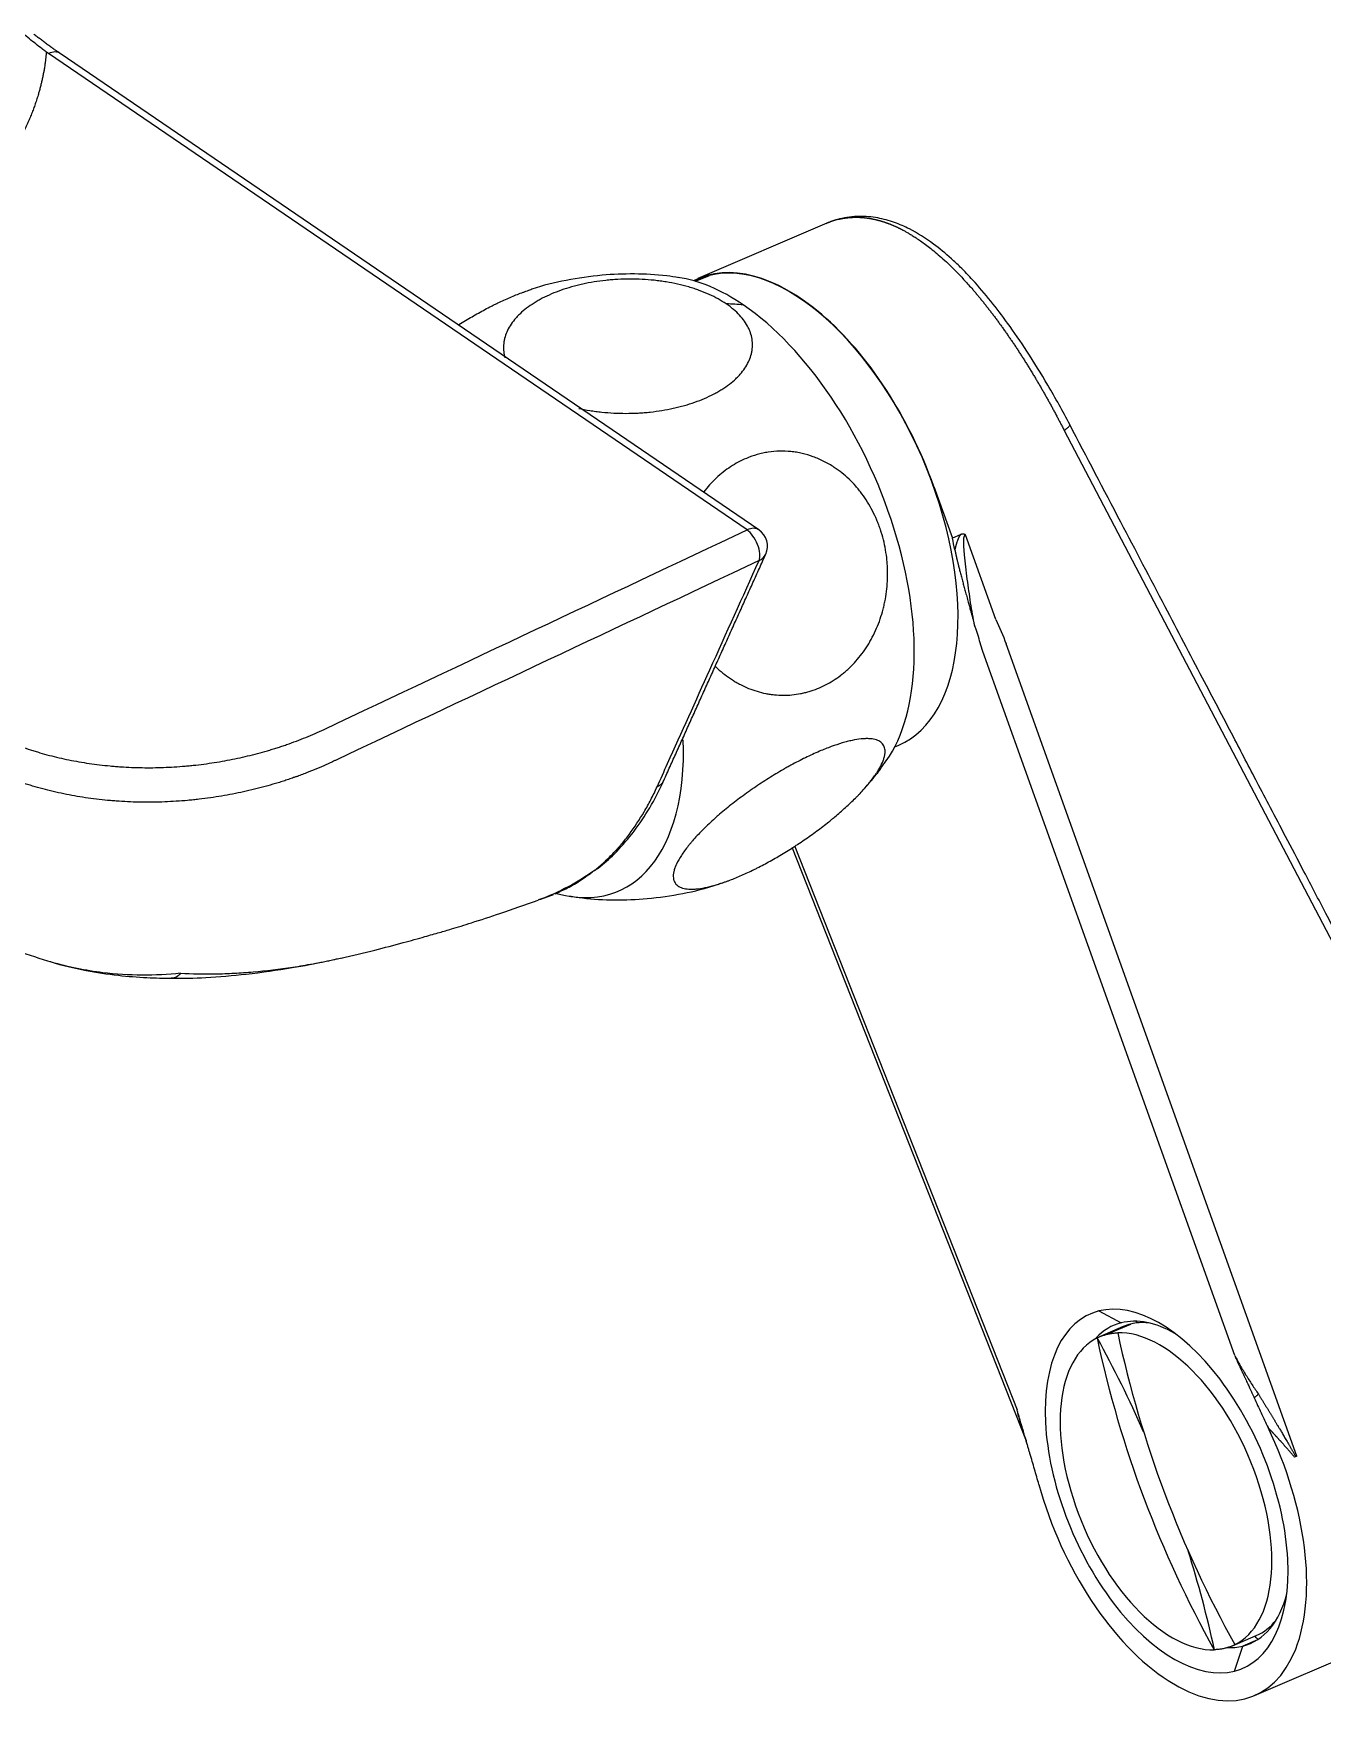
# Model space of a CAD drawing. Extents: x 900 to 2324, y -1513 to 827.
# Drawn here: x 1029.6 to 1094.7, y -989.5 to -904.4 of the extents above; entities that cross this region are included whole.
import ezdxf

# ---------------------------------------------------------------- set-up
doc = ezdxf.new("R2010")
doc.units = 0
doc.header["$LTSCALE"] = 4
doc.header["$MEASUREMENT"] = 0
doc.layers.add('1', color=7, linetype='CONTINUOUS')

msp = doc.modelspace()

# ---------------------------------------------------------------- linework, layer by layer
at = {"layer": '1', "color": 7, "linetype": 'Continuous', "lineweight": -3}
for p, q in [((1065.642, -929.513), (1030.348, -905.436)), ((1066.235, -929.507), (1030.94, -905.43)), ((1069.663, -914.013), (1063.158, -916.811)), ((1063.043, -916.946), (1063.736, -916.648)), ((1063.17, -916.839), (1062.97, -916.925)), ((1098.971, -957.515), (1081.662, -924.478)), ((1075.077, -927.31), (1076.013, -929.927)), ((1076.413, -929.756), (1076.013, -929.927)), ((1078.204, -934.046), (1076.671, -929.759)), ((1077.138, -934.343), (1077.156, -934.395)), ((1093.415, -976.328), (1078.731, -935.27)), ((1090.278, -971.245), (1077.552, -935.662)), ((1073.101, -940.478), (1073.301, -940.392)), ((1067.925, -945.576), (1079.716, -975.46)), ((1068.046, -945.505), (1079.281, -973.979)), ((1083.417, -968.988), (1084.545, -969.587)), ((1083.33, -970.35), (1083.322, -970.354)), ((1084.647, -969.78), (1083.453, -970.293)), ((1083.824, -970.169), (1085.022, -969.653)), ((1084.374, -970.091), (1084.366, -970.094)), ((1091.285, -988.424), (1109.364, -980.647)), ((1090.17, -985.91), (1091.364, -985.396)), ((1091.434, -985.602), (1090.688, -985.923)), ((1089.256, -986.109), (1089.248, -986.112)), ((1090.262, -987.191), (1090.688, -985.923)), ((1090.3, -985.849), (1090.292, -985.853))]:
    msp.add_line(p, q, dxfattribs=at)
msp.add_arc((1065.671, -930.333), 1, 335.74724, 55.69878, dxfattribs=at)
for centre, major_axis, ratio, start_param, end_param in [((1030.377, -906.256), (-0.564, -0.826), 0.648271, 3.141613, 3.989509), ((1068.236, -928.616), (-5.065, 11.777), 0.532901, 3.141618, 6.196032), ((1065.282, -929.886), (-5.532, 12.861), 0.532901, 5.585167, 5.964956), ((1068.236, -928.616), (5.077, -11.804), 0.532901, 1.453451, 3.177215), ((1068.236, -928.616), (5.065, -11.777), 0.532901, 3.054439, 3.141618), ((1059.438, -933.398), (-9.55, -13.999), 0.648271, 3.478685, 3.55066), ((1065.282, -929.886), (-5.532, 12.861), 0.532901, 3.458701, 5.585167), ((1065.671, -930.333), (-0.564, -0.826), 0.648271, 3.141613, 3.989509), ((1065.671, -930.333), (-0.426, 0.905), 0.493218, 3.577739, 5.567182), ((1068.236, -928.616), (5.196, -12.08), 0.532901, 1.191416, 1.239415), ((1065.671, -930.333), (0.912, -0.411), 0.760501, 5.681602, 6.283204), ((1053.622, -934.901), (-5.532, 12.861), 0.532901, 2.738049, 4.079853), ((1086.839, -978.089), (-3.852, 8.957), 0.532901, 3.054439, 6.196032), ((1086.839, -978.089), (3.852, -8.957), 0.532901, 3.054439, 6.196032), ((1087.617, -977.755), (-3.457, 8.038), 0.532901, 5.670502, 6.196032), ((1086.328, -969.525), (0.29, -1.165), 0.842966, 4.493308, 4.567528), ((1086.807, -978.103), (3.359, -7.808), 0.532901, 3.172359, 6.078112), ((1087.617, -977.755), (3.457, -8.038), 0.532901, 3.054439, 3.371887), ((1123.007, -962.438), (11.579, -46.572), 0.842966, 4.672921, 5.026544), ((1047.985, -994.707), (12.064, -48.523), 0.842966, 1.770723, 1.877771), ((1086.807, -978.103), (-3.359, 7.808), 0.532901, 3.172359, 6.078112), ((1124.051, -962.178), (11.579, -46.572), 0.842966, 4.672921, 5.026544), ((1088.005, -977.588), (3.359, -7.808), 0.532901, 3.054439, 3.141618), ((1088.005, -977.588), (-3.359, 7.808), 0.532901, 6.006849, 6.196032), ((1086.839, -978.089), (4.445, -10.335), 0.532901, 4.456238, 7.935854), ((1047.985, -994.707), (12.064, -48.523), 0.842966, 1.538508, 1.641983), ((1087.617, -977.755), (-3.457, 8.038), 0.532901, 3.054439, 3.754229), ((1088.005, -977.588), (-3.359, 7.808), 0.532901, 3.141618, 3.417931), ((1092.015, -984.647), (-0.29, 1.165), 0.842966, 2.076737, 2.276326), ((1087.617, -977.755), (3.457, -8.038), 0.532901, 6.023833, 6.196032)]:
    msp.add_ellipse(centre, major_axis=major_axis, ratio=ratio, start_param=start_param, end_param=end_param, dxfattribs=at)
for points, degree, knots in [([(1030.348, -905.436), (1030.294, -905.396), (1030.239, -905.356), (1030.131, -905.276), (1029.969, -905.155), (1029.808, -905.031), (1029.487, -904.78), (1029.273, -904.607), (1029.061, -904.429)], 3, [0, 0, 0, 0, 0.125, 0.125, 0.25, 0.5, 0.5, 1, 1, 1, 1]), ([(1030.237, -905.36), (1030.161, -906.271), (1029.561, -908.54), (1028.124, -911.184), (1026.004, -913.688), (1023.25, -915.992), (1019.927, -918.043), (1016.115, -919.79), (1011.904, -921.194), (1007.393, -922.22), (1002.69, -922.845), (997.905, -923.053), (993.153, -922.84), (988.545, -922.211), (984.191, -921.18), (980.193, -919.772), (976.648, -918.021), (975.143, -916.995)], 2, [0, 0, 0, 0.042602, 0.106428, 0.170255, 0.234081, 0.297908, 0.361735, 0.425561, 0.489388, 0.553214, 0.617041, 0.680867, 0.744694, 0.80852, 0.872347, 0.936173, 1, 1, 1]), ([(1070.244, -913.817), (1070.253, -913.815), (1070.271, -913.81), (1070.299, -913.803), (1070.327, -913.797), (1070.355, -913.791), (1070.384, -913.785), (1070.412, -913.779), (1070.441, -913.774), (1070.47, -913.768), (1070.498, -913.763), (1070.528, -913.758), (1070.557, -913.754), (1070.586, -913.749), (1070.616, -913.745), (1070.645, -913.741), (1070.675, -913.737), (1070.705, -913.734), (1070.735, -913.73), (1070.765, -913.727), (1070.796, -913.724), (1070.826, -913.722), (1070.857, -913.719), (1070.887, -913.717), (1070.918, -913.715), (1070.949, -913.714), (1070.981, -913.712), (1071.012, -913.711), (1071.044, -913.71), (1071.075, -913.709), (1071.107, -913.709), (1071.139, -913.709), (1071.171, -913.709), (1071.203, -913.709), (1071.236, -913.71), (1071.268, -913.711), (1071.301, -913.712), (1071.334, -913.713), (1071.366, -913.715), (1071.399, -913.717), (1071.433, -913.719), (1071.466, -913.722), (1071.499, -913.724), (1071.533, -913.728), (1071.567, -913.731), (1071.601, -913.734), (1071.635, -913.738), (1071.669, -913.743), (1071.703, -913.747), (1071.737, -913.752), (1071.772, -913.757), (1071.807, -913.762), (1071.841, -913.768), (1071.876, -913.774), (1071.911, -913.78), (1071.947, -913.787), (1071.982, -913.794), (1072.017, -913.801), (1072.053, -913.808), (1072.089, -913.816), (1072.125, -913.824), (1072.161, -913.833), (1072.197, -913.842), (1072.233, -913.851), (1072.269, -913.86), (1072.306, -913.87), (1072.342, -913.88), (1072.379, -913.89), (1072.416, -913.901), (1072.453, -913.912), (1072.49, -913.924), (1072.527, -913.935), (1072.565, -913.948), (1072.602, -913.96), (1072.64, -913.973), (1072.677, -913.986), (1072.715, -914), (1072.753, -914.013), (1072.791, -914.028), (1072.829, -914.042), (1072.868, -914.057), (1072.906, -914.072), (1072.944, -914.088), (1072.983, -914.104), (1073.022, -914.121), (1073.061, -914.137), (1073.1, -914.155), (1073.139, -914.172), (1073.178, -914.19), (1073.217, -914.208), (1073.257, -914.227), (1073.296, -914.246), (1073.336, -914.265), (1073.375, -914.285), (1073.415, -914.305), (1073.455, -914.326), (1073.495, -914.347), (1073.564, -914.384), (1073.669, -914.441), (1073.819, -914.527), (1073.994, -914.632), (1074.192, -914.759), (1074.415, -914.91), (1074.663, -915.089), (1074.934, -915.297), (1075.229, -915.538), (1075.547, -915.816), (1075.889, -916.134), (1076.254, -916.496), (1076.64, -916.905), (1076.925, -917.225), (1077.1, -917.429), (1077.161, -917.5), (1077.221, -917.571), (1077.281, -917.642), (1077.341, -917.714), (1077.401, -917.787), (1077.46, -917.86), (1077.52, -917.933), (1077.58, -918.007), (1077.639, -918.082), (1077.699, -918.157), (1077.758, -918.232), (1077.817, -918.308), (1077.876, -918.384), (1077.935, -918.46), (1077.994, -918.537), (1078.053, -918.615), (1078.111, -918.693), (1078.17, -918.771), (1078.228, -918.849), (1078.287, -918.928), (1078.345, -919.008), (1078.403, -919.088), (1078.461, -919.168), (1078.518, -919.248), (1078.576, -919.329), (1078.634, -919.41), (1078.691, -919.492), (1078.748, -919.574), (1078.805, -919.656), (1078.862, -919.738), (1078.919, -919.821), (1078.976, -919.904), (1079.032, -919.988), (1079.089, -920.071), (1079.145, -920.155), (1079.201, -920.239), (1079.257, -920.324), (1079.313, -920.409), (1079.368, -920.494), (1079.424, -920.579), (1079.479, -920.665), (1079.534, -920.751), (1079.589, -920.837), (1079.644, -920.923), (1079.698, -921.01), (1079.753, -921.096), (1079.807, -921.183), (1079.861, -921.27), (1079.915, -921.358), (1079.969, -921.445), (1080.022, -921.533), (1080.075, -921.621), (1080.129, -921.709), (1080.181, -921.797), (1080.234, -921.885), (1080.287, -921.974), (1080.339, -922.062), (1080.391, -922.151), (1080.443, -922.24), (1080.495, -922.329), (1080.546, -922.418), (1080.597, -922.507), (1080.648, -922.596), (1080.699, -922.686), (1080.75, -922.775), (1080.8, -922.864), (1080.85, -922.954), (1080.9, -923.044), (1080.949, -923.133), (1080.999, -923.223), (1081.048, -923.313), (1081.097, -923.402), (1081.145, -923.492), (1081.194, -923.582), (1081.242, -923.672), (1081.29, -923.761), (1081.337, -923.851), (1081.384, -923.941), (1081.431, -924.03), (1081.478, -924.12), (1081.525, -924.21), (1081.571, -924.299), (1081.617, -924.389), (1081.647, -924.448), (1081.662, -924.478)], 3, [0, 0, 0, 0, 0.002575, 0.005158, 0.007751, 0.010352, 0.012962, 0.015581, 0.018208, 0.020845, 0.02349, 0.026143, 0.028806, 0.031477, 0.034157, 0.036846, 0.039544, 0.04225, 0.044964, 0.047688, 0.05042, 0.05316, 0.05591, 0.058667, 0.061434, 0.064209, 0.066992, 0.069784, 0.072584, 0.075393, 0.07821, 0.081036, 0.08387, 0.086712, 0.089563, 0.092422, 0.095289, 0.098165, 0.101049, 0.103941, 0.106841, 0.109749, 0.112666, 0.11559, 0.118523, 0.121464, 0.124413, 0.127369, 0.130334, 0.133307, 0.136288, 0.139276, 0.142273, 0.145277, 0.14829, 0.15131, 0.154339, 0.157375, 0.160419, 0.163471, 0.16653, 0.169598, 0.172673, 0.175756, 0.178847, 0.181946, 0.185052, 0.188166, 0.191288, 0.194418, 0.197555, 0.2007, 0.203853, 0.207013, 0.210181, 0.213356, 0.216539, 0.21973, 0.222928, 0.226134, 0.229347, 0.232568, 0.235797, 0.239033, 0.242276, 0.245527, 0.248785, 0.252051, 0.255325, 0.258606, 0.261895, 0.265191, 0.268496, 0.271808, 0.275129, 0.278457, 0.281794, 0.285138, 0.295582, 0.307997, 0.322387, 0.338755, 0.357095, 0.3774, 0.399658, 0.423868, 0.450029, 0.478143, 0.508216, 0.540257, 0.574273, 0.579323, 0.584372, 0.589421, 0.594468, 0.599516, 0.604562, 0.609608, 0.614653, 0.619697, 0.624741, 0.629784, 0.634826, 0.639868, 0.644908, 0.649948, 0.654988, 0.660026, 0.665063, 0.670099, 0.675135, 0.680169, 0.685202, 0.690234, 0.695266, 0.700296, 0.705325, 0.710353, 0.715379, 0.720405, 0.725429, 0.730453, 0.735475, 0.740496, 0.745516, 0.750535, 0.755553, 0.76057, 0.765586, 0.770601, 0.775615, 0.780628, 0.78564, 0.79065, 0.79566, 0.800669, 0.805678, 0.810685, 0.815691, 0.820696, 0.8257, 0.830704, 0.835706, 0.840707, 0.845707, 0.850707, 0.855705, 0.860702, 0.865699, 0.870694, 0.875688, 0.880681, 0.885673, 0.890663, 0.895653, 0.900641, 0.905627, 0.910612, 0.915595, 0.920577, 0.925557, 0.930535, 0.935511, 0.940485, 0.945457, 0.950428, 0.955396, 0.960361, 0.965325, 0.970286, 0.975245, 0.980201, 0.985155, 0.990106, 0.995054, 1, 1, 1, 1]), ([(1081.946, -924.19), (1081.593, -923.516), (1080.898, -922.267), (1079.83, -920.535), (1078.859, -919.117), (1077.947, -917.917), (1077.146, -916.976), (1076.48, -916.283), (1075.82, -915.661), (1074.965, -914.958), (1074.008, -914.355), (1073.063, -913.944), (1072.213, -913.712), (1071.277, -913.629), (1070.645, -913.712), (1070.319, -913.793)], 3, [0, 0, 0, 0, 0.113399, 0.213772, 0.300909, 0.374797, 0.452489, 0.506241, 0.543329, 0.616449, 0.714955, 0.774802, 0.842359, 0.917585, 1, 1, 1, 1]), ([(1062.206, -916.773), (1061.998, -916.734), (1061.252, -916.613), (1059.947, -916.554), (1058.248, -916.612), (1056.514, -916.878), (1055.251, -917.167), (1054.613, -917.409), (1054.534, -917.44)], 3, [0, 0, 0, 0, 0.081486, 0.291654, 0.502388, 0.736643, 0.967601, 1, 1, 1, 1]), ([(1051.062, -919.151), (1051.07, -919.146), (1051.298, -919.002), (1051.526, -918.863), (1051.964, -918.609), (1052.182, -918.487), (1052.508, -918.313), (1052.616, -918.257), (1052.778, -918.174), (1052.832, -918.147), (1052.939, -918.094), (1052.993, -918.068), (1053.257, -917.941), (1053.671, -917.753), (1054.064, -917.596), (1054.303, -917.508), (1054.351, -917.491), (1054.445, -917.458), (1054.491, -917.442), (1054.537, -917.427)], 3, [0, 0, 0, 0, 0.006416, 0.18715, 0.18715, 0.367884, 0.367884, 0.45825, 0.45825, 0.503434, 0.503434, 0.548617, 0.548617, 0.729351, 0.910085, 0.910085, 0.955268, 0.955268, 1, 1, 1, 1]), ([(1064.59, -918.091), (1064.46, -918.002), (1064.322, -917.918), (1064.033, -917.757), (1063.73, -917.606), (1063.399, -917.471), (1063.184, -917.392), (1063.14, -917.376), (1063.052, -917.346), (1063.008, -917.331), (1062.874, -917.287), (1062.784, -917.259), (1062.51, -917.18), (1062.324, -917.132), (1061.944, -917.047), (1061.75, -917.01), (1061.454, -916.961), (1061.354, -916.947), (1061.204, -916.926), (1061.153, -916.92), (1061.052, -916.908), (1061.001, -916.902), (1060.747, -916.875), (1060.544, -916.859), (1060.136, -916.838), (1059.728, -916.828), (1059.317, -916.839), (1059.009, -916.856), (1058.907, -916.863), (1058.704, -916.879), (1058.603, -916.888), (1058.303, -916.921), (1057.908, -916.974), (1057.524, -917.047), (1057.288, -917.099), (1057.24, -917.11), (1057.146, -917.132), (1057.1, -917.143), (1056.96, -917.179), (1056.868, -917.203), (1056.597, -917.28), (1056.246, -917.391), (1055.917, -917.519), (1055.599, -917.656), (1055.445, -917.729), (1055.26, -917.825), (1055.224, -917.845), (1055.151, -917.884), (1055.045, -917.944), (1054.943, -918.005), (1054.744, -918.131), (1054.494, -918.304), (1054.276, -918.489), (1054.124, -918.633), (1054.075, -918.682), (1054.005, -918.757), (1053.982, -918.782), (1053.937, -918.832), (1053.916, -918.857), (1053.81, -918.984), (1053.66, -919.19), (1053.548, -919.402), (1053.454, -919.617), (1053.417, -919.726), (1053.382, -919.865), (1053.376, -919.892), (1053.365, -919.948), (1053.36, -919.976), (1053.347, -920.06), (1053.341, -920.116), (1053.33, -920.283), (1053.335, -920.496), (1053.378, -920.708), (1053.407, -920.81)], 3, [0, 0, 0, 0, 0.037148, 0.037148, 0.074296, 0.111443, 0.111443, 0.12073, 0.12073, 0.130017, 0.130017, 0.148591, 0.148591, 0.185739, 0.185739, 0.222887, 0.222887, 0.241461, 0.241461, 0.250748, 0.250748, 0.260035, 0.260035, 0.297182, 0.297182, 0.33433, 0.371478, 0.371478, 0.390052, 0.390052, 0.408626, 0.408626, 0.445774, 0.482921, 0.482921, 0.492208, 0.492208, 0.501495, 0.501495, 0.520069, 0.520069, 0.557217, 0.594365, 0.594365, 0.631512, 0.631512, 0.640799, 0.640799, 0.650086, 0.66866, 0.66866, 0.705808, 0.742956, 0.742956, 0.76153, 0.76153, 0.770817, 0.770817, 0.780104, 0.780104, 0.817251, 0.854399, 0.854399, 0.891547, 0.891547, 0.900834, 0.900834, 0.910121, 0.910121, 0.928695, 0.928695, 0.965843, 1, 1, 1, 1]), ([(1057.142, -923.37), (1057.324, -923.41), (1057.508, -923.445), (1057.795, -923.492), (1057.895, -923.507), (1058.046, -923.527), (1058.097, -923.533), (1058.198, -923.545), (1058.249, -923.551), (1058.502, -923.578), (1058.706, -923.594), (1059.113, -923.615), (1059.522, -923.625), (1059.932, -923.614), (1060.24, -923.598), (1060.343, -923.591), (1060.545, -923.574), (1060.646, -923.565), (1060.946, -923.533), (1061.341, -923.479), (1061.725, -923.406), (1061.962, -923.354), (1062.009, -923.343), (1062.103, -923.321), (1062.15, -923.31), (1062.29, -923.275), (1062.382, -923.25), (1062.653, -923.173), (1063.004, -923.062), (1063.333, -922.934), (1063.651, -922.797), (1063.804, -922.724), (1063.989, -922.628), (1064.026, -922.609), (1064.098, -922.569), (1064.205, -922.509), (1064.307, -922.448), (1064.506, -922.323), (1064.755, -922.149), (1064.974, -921.964), (1065.126, -921.82), (1065.175, -921.771), (1065.245, -921.697), (1065.268, -921.672), (1065.312, -921.621), (1065.334, -921.596), (1065.439, -921.469), (1065.589, -921.264), (1065.702, -921.052), (1065.795, -920.836), (1065.833, -920.727), (1065.867, -920.589), (1065.873, -920.561), (1065.885, -920.505), (1065.89, -920.477), (1065.903, -920.393), (1065.909, -920.338), (1065.92, -920.17), (1065.914, -919.948), (1065.868, -919.727), (1065.818, -919.562), (1065.799, -919.507), (1065.766, -919.424), (1065.754, -919.397), (1065.73, -919.342), (1065.717, -919.314), (1065.649, -919.178), (1065.585, -919.072), (1065.438, -918.863), (1065.355, -918.761), (1065.169, -918.561), (1065.067, -918.463), (1064.927, -918.344), (1064.898, -918.32), (1064.839, -918.273), (1064.75, -918.203), (1064.655, -918.135), (1064.59, -918.091)], 3, [0, 0, 0, 0, 0.03534, 0.03534, 0.053891, 0.053891, 0.063167, 0.063167, 0.072442, 0.072442, 0.109545, 0.109545, 0.146647, 0.183749, 0.183749, 0.2023, 0.2023, 0.220852, 0.220852, 0.257954, 0.295056, 0.295056, 0.304332, 0.304332, 0.313607, 0.313607, 0.332158, 0.332158, 0.369261, 0.406363, 0.406363, 0.443465, 0.443465, 0.452741, 0.452741, 0.462017, 0.480568, 0.480568, 0.51767, 0.554772, 0.554772, 0.573323, 0.573323, 0.582599, 0.582599, 0.591875, 0.591875, 0.628977, 0.666079, 0.666079, 0.703182, 0.703182, 0.712457, 0.712457, 0.721733, 0.721733, 0.740284, 0.740284, 0.777386, 0.814488, 0.814488, 0.83304, 0.83304, 0.842315, 0.842315, 0.851591, 0.851591, 0.888693, 0.888693, 0.925795, 0.925795, 0.962898, 0.962898, 0.972173, 0.972173, 0.981449, 1, 1, 1, 1]), ([(1081.662, -924.478), (1081.717, -924.441), (1081.823, -924.363), (1081.93, -924.26), (1081.952, -924.21), (1081.947, -924.192), (1081.946, -924.19)], 3, [0, 0, 0, 0, 0.31039, 0.631083, 0.951776, 1, 1, 1, 1]), ([(1099.239, -957.205), (1098.7, -956.175), (1097.675, -954.22), (1096.224, -951.449), (1094.943, -949.004), (1093.836, -946.892), (1092.904, -945.113), (1092.118, -943.612), (1091.239, -941.936), (1090.096, -939.754), (1088.544, -936.791), (1086.649, -933.174), (1084.41, -928.901), (1082.803, -925.834), (1081.943, -924.191)], 3, [0, 0, 0, 0, 0.093558, 0.177704, 0.251765, 0.315741, 0.369632, 0.413438, 0.452111, 0.521993, 0.611723, 0.7213, 0.850726, 1, 1, 1, 1]), ([(1065.604, -925.894), (1065.465, -925.953), (1065.194, -926.082), (1064.805, -926.313), (1064.557, -926.492), (1064.315, -926.683), (1064.197, -926.785), (1064.054, -926.92), (1064.025, -926.947), (1063.969, -927.003), (1063.885, -927.087), (1063.804, -927.174), (1063.649, -927.347), (1063.551, -927.466), (1063.457, -927.589)], 3, [0, 0, 0, 0, 0.167673, 0.335345, 0.503018, 0.503018, 0.670691, 0.670691, 0.712609, 0.712609, 0.754527, 0.838364, 0.838364, 1, 1, 1, 1]), ([(1070.047, -926.351), (1069.877, -926.237), (1069.703, -926.136), (1069.348, -925.957), (1068.988, -925.801), (1068.615, -925.69), (1068.378, -925.636), (1068.33, -925.626), (1068.235, -925.607), (1068.092, -925.581), (1067.949, -925.562), (1067.664, -925.534), (1067.284, -925.52), (1066.905, -925.553), (1066.668, -925.588), (1066.621, -925.596), (1066.527, -925.614), (1066.479, -925.623), (1066.338, -925.653), (1066.245, -925.677), (1065.967, -925.755), (1065.784, -925.819), (1065.604, -925.894)], 3, [0, 0, 0, 0, 0.125, 0.125, 0.25, 0.375, 0.375, 0.40625, 0.40625, 0.4375, 0.5, 0.5, 0.625, 0.75, 0.75, 0.78125, 0.78125, 0.8125, 0.8125, 0.875, 0.875, 1, 1, 1, 1]), ([(1064.028, -936.397), (1064.068, -936.436), (1064.108, -936.474), (1064.267, -936.621), (1064.51, -936.827), (1064.767, -937.009), (1064.964, -937.135), (1065.064, -937.196), (1065.166, -937.254), (1065.234, -937.291), (1065.268, -937.309), (1065.441, -937.399), (1065.58, -937.463), (1065.861, -937.577), (1066.145, -937.677), (1066.435, -937.749), (1066.654, -937.793), (1066.727, -937.805), (1066.875, -937.827), (1066.949, -937.837), (1067.171, -937.859), (1067.319, -937.866), (1067.613, -937.867), (1067.905, -937.854), (1068.196, -937.812), (1068.413, -937.77), (1068.521, -937.747), (1068.629, -937.719), (1068.701, -937.7), (1068.737, -937.69), (1068.916, -937.637), (1069.197, -937.54), (1069.604, -937.354), (1069.865, -937.205), (1070.122, -937.043), (1070.248, -936.955), (1070.433, -936.813), (1070.494, -936.765), (1070.613, -936.665), (1070.672, -936.614), (1070.844, -936.456), (1071.066, -936.235), (1071.272, -935.993), (1071.47, -935.74), (1071.564, -935.608), (1071.677, -935.437), (1071.7, -935.402), (1071.744, -935.332), (1071.809, -935.227), (1071.871, -935.119), (1071.99, -934.901), (1072.139, -934.604), (1072.266, -934.293), (1072.382, -933.975), (1072.434, -933.812), (1072.492, -933.605), (1072.504, -933.563), (1072.525, -933.479), (1072.536, -933.436), (1072.567, -933.309), (1072.585, -933.225), (1072.637, -932.969), (1072.693, -932.626), (1072.723, -932.278), (1072.741, -931.929), (1072.744, -931.753), (1072.739, -931.532), (1072.738, -931.487), (1072.734, -931.398), (1072.732, -931.354), (1072.724, -931.221), (1072.717, -931.132), (1072.691, -930.868), (1072.644, -930.519), (1072.572, -930.176), (1072.487, -929.837), (1072.438, -929.669), (1072.368, -929.461), (1072.354, -929.419), (1072.325, -929.336), (1072.31, -929.295), (1072.263, -929.172), (1072.231, -929.091), (1072.13, -928.852), (1071.984, -928.541), (1071.733, -928.099), (1071.543, -927.821), (1071.418, -927.652), (1071.392, -927.619), (1071.341, -927.553), (1071.263, -927.455), (1071.183, -927.36), (1071.02, -927.176), (1070.795, -926.941), (1070.435, -926.625), (1070.179, -926.438), (1070.047, -926.351)], 3, [0, 0, 0, 0, 0.008693, 0.008693, 0.034111, 0.059529, 0.059529, 0.072238, 0.078593, 0.078593, 0.084947, 0.084947, 0.110366, 0.110366, 0.135784, 0.161202, 0.161202, 0.173911, 0.173911, 0.18662, 0.18662, 0.212038, 0.212038, 0.237456, 0.262874, 0.262874, 0.275583, 0.281938, 0.281938, 0.288292, 0.288292, 0.313711, 0.339129, 0.364547, 0.364547, 0.389965, 0.389965, 0.402674, 0.402674, 0.415383, 0.415383, 0.440801, 0.466219, 0.466219, 0.491637, 0.491637, 0.497992, 0.497992, 0.504347, 0.517056, 0.517056, 0.542474, 0.567892, 0.567892, 0.59331, 0.59331, 0.599664, 0.599664, 0.606019, 0.606019, 0.618728, 0.618728, 0.644146, 0.669564, 0.669564, 0.694982, 0.694982, 0.701337, 0.701337, 0.707692, 0.707692, 0.720401, 0.720401, 0.745819, 0.771237, 0.771237, 0.796655, 0.796655, 0.80301, 0.80301, 0.809364, 0.809364, 0.822073, 0.822073, 0.847491, 0.872909, 0.898327, 0.898327, 0.904682, 0.904682, 0.911037, 0.923746, 0.923746, 0.949164, 0.974582, 1, 1, 1, 1]), ([(1076.413, -929.756), (1076.411, -929.759), (1076.406, -929.767), (1076.4, -929.778), (1076.394, -929.788), (1076.388, -929.798), (1076.383, -929.807), (1076.379, -929.816), (1076.372, -929.828), (1076.364, -929.844), (1076.353, -929.864), (1076.343, -929.883), (1076.334, -929.902), (1076.325, -929.92), (1076.317, -929.937), (1076.309, -929.955), (1076.301, -929.974), (1076.292, -929.996), (1076.282, -930.02), (1076.272, -930.046), (1076.262, -930.074), (1076.25, -930.108), (1076.236, -930.148), (1076.222, -930.193), (1076.208, -930.238), (1076.195, -930.284), (1076.183, -930.33), (1076.171, -930.376), (1076.16, -930.423), (1076.15, -930.47), (1076.143, -930.502), (1076.14, -930.517)], 3, [0, 0, 0, 0, 0.016974, 0.032988, 0.048035, 0.062109, 0.075203, 0.087313, 0.098436, 0.127072, 0.155087, 0.182451, 0.209141, 0.235141, 0.256014, 0.279657, 0.306046, 0.335145, 0.366905, 0.401259, 0.438135, 0.477518, 0.534731, 0.592023, 0.649593, 0.707465, 0.765592, 0.823924, 0.882432, 0.941123, 1, 1, 1, 1]), ([(1076.671, -929.759), (1076.669, -929.758), (1076.665, -929.756), (1076.658, -929.752), (1076.651, -929.749), (1076.642, -929.744), (1076.632, -929.74), (1076.62, -929.736), (1076.607, -929.732), (1076.592, -929.729), (1076.578, -929.727), (1076.564, -929.726), (1076.552, -929.725), (1076.538, -929.726), (1076.522, -929.727), (1076.501, -929.73), (1076.48, -929.735), (1076.459, -929.74), (1076.436, -929.747), (1076.421, -929.753), (1076.413, -929.756)], 3, [0, 0, 0, 0, 0.022136, 0.048385, 0.078918, 0.11396, 0.153817, 0.198885, 0.249659, 0.308634, 0.363622, 0.414135, 0.459647, 0.499645, 0.572667, 0.649661, 0.730787, 0.816168, 0.905888, 1, 1, 1, 1]), ([(1077.138, -934.343), (1077.065, -933.971), (1076.999, -933.587), (1076.877, -932.801), (1076.821, -932.399), (1076.741, -931.791), (1076.715, -931.588), (1076.667, -931.181), (1076.645, -930.978), (1076.617, -930.677), (1076.609, -930.576), (1076.598, -930.428), (1076.596, -930.379), (1076.591, -930.283), (1076.59, -930.235), (1076.589, -930.164), (1076.588, -930.141), (1076.588, -930.094), (1076.589, -930.07), (1076.591, -930.001), (1076.593, -929.956), (1076.609, -929.836), (1076.63, -929.775), (1076.671, -929.759)], 3, [0, 0, 0, 0, 0.25, 0.25, 0.5, 0.5, 0.625, 0.625, 0.75, 0.75, 0.8125, 0.8125, 0.84375, 0.84375, 0.875, 0.875, 0.890625, 0.890625, 0.90625, 0.90625, 0.9375, 0.9375, 1, 1, 1, 1]), ([(1061.095, -942.498), (1061.273, -942.103), (1061.45, -941.709), (1062.339, -939.735), (1063.051, -938.156), (1064.59, -934.74), (1065.418, -932.902), (1066.246, -931.064)], 3, [0, 0, 0, 0, 0.103559, 0.103559, 0.517795, 0.517795, 1, 1, 1, 1]), ([(1076.14, -930.518), (1076.142, -930.529), (1076.147, -930.553), (1076.154, -930.589), (1076.162, -930.626), (1076.17, -930.664), (1076.178, -930.703), (1076.187, -930.744), (1076.196, -930.785), (1076.205, -930.827), (1076.215, -930.871), (1076.225, -930.916), (1076.236, -930.961), (1076.247, -931.008), (1076.258, -931.056), (1076.27, -931.104), (1076.282, -931.154), (1076.295, -931.205), (1076.319, -931.302), (1076.356, -931.452), (1076.41, -931.662), (1076.471, -931.894), (1076.534, -932.131), (1076.599, -932.373), (1076.666, -932.619), (1076.74, -932.885), (1076.8, -933.103), (1076.846, -933.267), (1076.874, -933.371), (1076.904, -933.48), (1076.935, -933.592), (1076.967, -933.708), (1077, -933.828), (1077.033, -933.951), (1077.068, -934.078), (1077.103, -934.209), (1077.126, -934.298), (1077.138, -934.343)], 3, [0, 0, 0, 0, 0.009223, 0.018721, 0.028492, 0.038538, 0.048855, 0.059446, 0.070309, 0.081447, 0.092861, 0.104552, 0.11652, 0.128766, 0.14129, 0.154094, 0.167177, 0.18054, 0.194182, 0.243251, 0.298089, 0.358663, 0.424863, 0.483853, 0.548132, 0.617663, 0.692392, 0.718669, 0.745946, 0.774222, 0.803496, 0.833765, 0.865029, 0.897286, 0.930535, 0.964773, 1, 1, 1, 1]), ([(1026.512, -939.311), (1026.574, -939.348), (1026.636, -939.384), (1026.762, -939.456), (1026.953, -939.564), (1027.148, -939.667), (1027.546, -939.87), (1028.093, -940.127), (1028.676, -940.358), (1029.127, -940.521), (1029.28, -940.573), (1029.512, -940.649), (1029.629, -940.687), (1029.748, -940.723), (1029.827, -940.747), (1029.867, -940.759), (1030.066, -940.818), (1030.227, -940.863), (1030.552, -940.948), (1030.715, -940.988), (1031.211, -941.103), (1031.882, -941.239), (1032.574, -941.341), (1033.101, -941.405), (1033.279, -941.423), (1033.502, -941.444), (1033.547, -941.448), (1033.636, -941.456), (1033.681, -941.46), (1033.816, -941.471), (1033.906, -941.477), (1034.356, -941.507), (1034.716, -941.522), (1035.438, -941.533), (1036.16, -941.524), (1036.884, -941.479), (1037.292, -941.444), (1037.338, -941.44), (1037.428, -941.431), (1037.474, -941.427), (1037.609, -941.413), (1037.88, -941.385), (1038.148, -941.352), (1038.681, -941.279), (1039.032, -941.222), (1039.552, -941.125), (1039.724, -941.09), (1040.066, -941.017), (1040.236, -940.979), (1040.743, -940.858), (1041.077, -940.769), (1041.489, -940.649), (1041.572, -940.624), (1041.735, -940.574), (1041.898, -940.523), (1042.06, -940.471), (1042.22, -940.417), (1042.3, -940.39), (1042.379, -940.362)], 3, [0, 0, 0, 0, 0.015625, 0.015625, 0.03125, 0.0625, 0.0625, 0.125, 0.1875, 0.1875, 0.21875, 0.21875, 0.234375, 0.242187, 0.242187, 0.25, 0.25, 0.28125, 0.28125, 0.3125, 0.3125, 0.375, 0.4375, 0.4375, 0.46875, 0.46875, 0.476562, 0.476562, 0.484375, 0.484375, 0.5, 0.5, 0.5625, 0.5625, 0.625, 0.6875, 0.6875, 0.695312, 0.695312, 0.703125, 0.703125, 0.71875, 0.75, 0.75, 0.8125, 0.8125, 0.84375, 0.84375, 0.875, 0.875, 0.9375, 0.9375, 0.953125, 0.953125, 0.96875, 0.984375, 0.984375, 1, 1, 1, 1]), ([(1042.379, -940.362), (1042.71, -940.247), (1043.032, -940.125), (1043.505, -939.933), (1043.66, -939.867), (1043.967, -939.732), (1044.119, -939.663), (1044.268, -939.592)], 3, [0, 0, 0, 0, 0.5, 0.5, 0.75, 0.75, 1, 1, 1, 1]), ([(1062.2, -947.537), (1062.273, -947.579), (1062.358, -947.611), (1062.552, -947.654), (1062.661, -947.666), (1062.842, -947.67), (1062.905, -947.669), (1063.005, -947.663), (1063.039, -947.661), (1063.091, -947.656), (1063.108, -947.655), (1063.143, -947.651), (1063.303, -947.633), (1063.474, -947.603), (1063.796, -947.531), (1063.965, -947.486), (1064.232, -947.405), (1064.324, -947.375), (1064.464, -947.328), (1064.511, -947.311), (1064.606, -947.277), (1064.654, -947.26), (1064.895, -947.17), (1065.29, -947.01), (1065.705, -946.819), (1065.971, -946.69), (1066.024, -946.663), (1066.132, -946.61), (1066.186, -946.582), (1066.349, -946.499), (1066.457, -946.442), (1066.783, -946.267), (1067.002, -946.144), (1067.439, -945.887), (1067.659, -945.753), (1067.934, -945.578), (1067.989, -945.542), (1068.1, -945.471), (1068.155, -945.435), (1068.319, -945.326), (1068.427, -945.253), (1068.749, -945.032), (1068.96, -944.881), (1069.375, -944.574), (1069.578, -944.418), (1069.802, -944.238), (1069.827, -944.218), (1069.876, -944.178), (1069.95, -944.118), (1070.119, -943.979), (1070.26, -943.859), (1070.534, -943.62), (1070.709, -943.462), (1070.958, -943.224), (1071.039, -943.145), (1071.157, -943.027), (1071.196, -942.987), (1071.254, -942.928), (1071.273, -942.908), (1071.31, -942.869), (1071.329, -942.85), (1071.495, -942.674), (1071.765, -942.371), (1071.987, -942.083), (1072.111, -941.908), (1072.147, -941.856), (1072.181, -941.805), (1072.203, -941.77), (1072.214, -941.753), (1072.268, -941.669), (1072.307, -941.603), (1072.415, -941.411), (1072.472, -941.29), (1072.538, -941.12), (1072.556, -941.065), (1072.585, -940.958), (1072.596, -940.906), (1072.619, -940.757), (1072.619, -940.667), (1072.591, -940.505), (1072.563, -940.433), (1072.5, -940.338), (1072.476, -940.309), (1072.441, -940.275), (1072.433, -940.269), (1072.419, -940.256), (1072.396, -940.237), (1072.371, -940.22), (1072.284, -940.165), (1072.203, -940.131), (1072.014, -940.082), (1071.908, -940.068), (1071.759, -940.062), (1071.728, -940.061), (1071.666, -940.061), (1071.57, -940.064), (1071.469, -940.071), (1071.26, -940.093), (1071.11, -940.117), (1070.872, -940.168), (1070.79, -940.187), (1070.663, -940.22), (1070.62, -940.231), (1070.534, -940.255), (1070.49, -940.268), (1070.267, -940.333), (1069.899, -940.456), (1069.503, -940.613), (1069.299, -940.7)], 3, [0, 0, 0, 0, 0.03125, 0.03125, 0.0625, 0.0625, 0.078125, 0.078125, 0.085937, 0.085937, 0.089844, 0.089844, 0.09375, 0.125, 0.125, 0.15625, 0.15625, 0.171875, 0.171875, 0.179687, 0.179687, 0.1875, 0.1875, 0.21875, 0.25, 0.25, 0.257812, 0.257812, 0.265625, 0.265625, 0.28125, 0.28125, 0.3125, 0.3125, 0.34375, 0.34375, 0.351562, 0.351562, 0.359375, 0.359375, 0.375, 0.375, 0.40625, 0.40625, 0.4375, 0.4375, 0.441406, 0.441406, 0.445312, 0.453125, 0.46875, 0.46875, 0.5, 0.5, 0.515625, 0.515625, 0.523437, 0.523437, 0.527344, 0.527344, 0.53125, 0.53125, 0.5625, 0.59375, 0.59375, 0.601562, 0.605469, 0.605469, 0.609375, 0.609375, 0.625, 0.625, 0.65625, 0.65625, 0.671875, 0.671875, 0.6875, 0.6875, 0.71875, 0.71875, 0.75, 0.75, 0.765625, 0.765625, 0.769531, 0.769531, 0.773437, 0.78125, 0.78125, 0.8125, 0.8125, 0.84375, 0.84375, 0.851562, 0.851562, 0.859375, 0.875, 0.875, 0.90625, 0.90625, 0.921875, 0.921875, 0.929688, 0.929688, 0.9375, 0.9375, 0.96875, 1, 1, 1, 1]), ([(1042.861, -941.988), (1042.839, -941.996), (1042.818, -942.003), (1042.775, -942.019), (1042.754, -942.026), (1042.69, -942.049), (1042.561, -942.093), (1042.345, -942.166), (1042.171, -942.222), (1041.996, -942.277), (1041.908, -942.304), (1041.467, -942.437), (1041.11, -942.534), (1040.568, -942.668), (1040.386, -942.71), (1040.02, -942.79), (1039.836, -942.828), (1039.281, -942.935), (1038.906, -942.998), (1038.337, -943.078), (1038.146, -943.103), (1037.858, -943.136), (1037.762, -943.146), (1037.617, -943.161), (1037.569, -943.166), (1037.472, -943.175), (1037.037, -943.216), (1036.603, -943.244), (1035.832, -943.274), (1035.447, -943.279), (1034.677, -943.269), (1034.293, -943.253), (1033.814, -943.221), (1033.718, -943.214), (1033.574, -943.203), (1033.526, -943.199), (1033.43, -943.19), (1033.192, -943.169), (1032.956, -943.143), (1032.393, -943.075), (1031.654, -942.965), (1030.937, -942.818), (1030.407, -942.693), (1030.232, -942.649), (1029.885, -942.557), (1029.713, -942.508), (1029.5, -942.444), (1029.457, -942.431), (1029.372, -942.405), (1029.245, -942.365), (1028.952, -942.27), (1028.707, -942.185), (1028.224, -942.007), (1027.598, -941.756), (1027.01, -941.475), (1026.44, -941.18), (1026.165, -941.026), (1025.898, -940.864)], 3, [0, 0, 0, 0, 0.003906, 0.003906, 0.007812, 0.007812, 0.015625, 0.03125, 0.046875, 0.046875, 0.0625, 0.0625, 0.125, 0.125, 0.15625, 0.15625, 0.1875, 0.1875, 0.25, 0.25, 0.28125, 0.28125, 0.296875, 0.296875, 0.304687, 0.304687, 0.3125, 0.375, 0.375, 0.4375, 0.4375, 0.5, 0.5, 0.515625, 0.515625, 0.523437, 0.523437, 0.53125, 0.5625, 0.5625, 0.625, 0.6875, 0.6875, 0.71875, 0.71875, 0.75, 0.75, 0.757812, 0.757812, 0.765625, 0.78125, 0.8125, 0.8125, 0.875, 0.9375, 0.9375, 1, 1, 1, 1]), ([(1044.873, -941.144), (1044.853, -941.153), (1044.833, -941.163), (1044.792, -941.182), (1044.732, -941.211), (1044.591, -941.278), (1044.469, -941.335), (1044.222, -941.446), (1044.056, -941.519), (1043.72, -941.66), (1043.55, -941.729), (1043.291, -941.829), (1043.204, -941.862), (1043.073, -941.911), (1043.008, -941.935), (1042.942, -941.959), (1042.898, -941.975), (1042.876, -941.983), (1042.854, -941.991)], 3, [0, 0, 0, 0, 0.03125, 0.03125, 0.0625, 0.125, 0.25, 0.25, 0.5, 0.5, 0.75, 0.75, 0.875, 0.875, 0.9375, 0.96875, 0.96875, 1, 1, 1, 1]), ([(1069.299, -940.7), (1069.066, -940.799), (1068.83, -940.908), (1068.348, -941.143), (1068.104, -941.27), (1067.793, -941.439), (1067.699, -941.491), (1067.605, -941.544), (1067.542, -941.58), (1067.511, -941.598), (1067.353, -941.688), (1067.227, -941.762), (1066.851, -941.989), (1066.602, -942.145), (1066.232, -942.389), (1066.109, -942.472), (1065.925, -942.599), (1065.833, -942.663), (1065.741, -942.727), (1065.68, -942.771), (1065.65, -942.793), (1065.377, -942.989), (1065.141, -943.165), (1064.687, -943.522), (1064.467, -943.702), (1064.202, -943.93), (1064.149, -943.975), (1064.045, -944.067), (1063.994, -944.113), (1063.842, -944.25), (1063.744, -944.341), (1063.46, -944.612), (1063.284, -944.79), (1063.039, -945.052), (1062.961, -945.139), (1062.849, -945.269), (1062.812, -945.312), (1062.741, -945.397), (1062.707, -945.439), (1062.54, -945.648), (1062.423, -945.809), (1062.225, -946.115), (1062.143, -946.261), (1062.07, -946.416), (1062.062, -946.434), (1062.047, -946.468), (1062.026, -946.518), (1062.007, -946.567), (1061.973, -946.663), (1061.955, -946.724), (1061.915, -946.9), (1061.907, -947.007), (1061.92, -947.128), (1061.924, -947.151), (1061.934, -947.196), (1061.94, -947.218), (1061.962, -947.282), (1061.981, -947.321), (1062.052, -947.43), (1062.117, -947.49), (1062.2, -947.537)], 3, [0, 0, 0, 0, 0.0625, 0.0625, 0.125, 0.125, 0.140625, 0.148437, 0.148437, 0.15625, 0.15625, 0.1875, 0.1875, 0.25, 0.25, 0.28125, 0.28125, 0.296875, 0.304687, 0.304687, 0.3125, 0.3125, 0.375, 0.375, 0.4375, 0.4375, 0.453125, 0.453125, 0.46875, 0.46875, 0.5, 0.5, 0.5625, 0.5625, 0.59375, 0.59375, 0.609375, 0.609375, 0.625, 0.625, 0.6875, 0.6875, 0.75, 0.75, 0.757812, 0.757812, 0.765625, 0.78125, 0.78125, 0.8125, 0.8125, 0.875, 0.875, 0.890625, 0.890625, 0.90625, 0.90625, 0.9375, 0.9375, 1, 1, 1, 1]), ([(1058.113, -946.601), (1058.4, -946.38), (1059.004, -945.854), (1059.849, -944.888), (1060.645, -943.731), (1061.16, -942.777), (1061.395, -942.255), (1061.427, -942.184)], 3, [0, 0, 0, 0, 0.206263, 0.45456, 0.704874, 0.959542, 1, 1, 1, 1]), ([(1061.432, -942.178), (1061.43, -942.181), (1061.428, -942.185), (1061.406, -942.233), (1061.378, -942.275), (1061.314, -942.352), (1061.276, -942.387), (1061.192, -942.449), (1061.145, -942.476), (1061.095, -942.498)], 3, [0, 0, 0, 0, 0.02546, 0.02546, 0.350306, 0.350306, 0.675153, 0.675153, 1, 1, 1, 1]), ([(1057.935, -946.718), (1058.096, -946.591), (1058.253, -946.457), (1058.561, -946.176), (1058.711, -946.03), (1058.931, -945.801), (1059.04, -945.684), (1059.146, -945.563), (1059.217, -945.482), (1059.252, -945.441), (1059.427, -945.235), (1059.562, -945.064), (1059.958, -944.535), (1060.207, -944.159), (1060.557, -943.562), (1060.67, -943.357), (1060.888, -942.936), (1060.993, -942.72), (1061.095, -942.498)], 3, [0, 0, 0, 0, 0.125, 0.125, 0.25, 0.25, 0.3125, 0.34375, 0.34375, 0.375, 0.375, 0.5, 0.5, 0.75, 0.75, 0.875, 0.875, 1, 1, 1, 1]), ([(1017.821, -945.319), (1018.612, -945.799), (1020.091, -946.66), (1022.167, -947.78), (1023.852, -948.625), (1025.048, -949.191), (1025.848, -949.554), (1026.504, -949.845), (1027.469, -950.258), (1028.805, -950.81), (1029.925, -951.182), (1030.53, -951.366)], 3, [0, 0, 0, 0, 0.204237, 0.37733, 0.515422, 0.618585, 0.668989, 0.717169, 0.776927, 0.882946, 1, 1, 1, 1]), ([(1055.943, -947.898), (1056.153, -947.81), (1056.604, -947.599), (1057.036, -947.347), (1057.331, -947.156), (1057.397, -947.112), (1057.462, -947.067)], 3, [0, 0, 0, 0, 0.395147, 0.864026, 0.864026, 1, 1, 1, 1]), ([(1056.682, -948.012), (1056.895, -948.052), (1057.646, -948.174), (1058.957, -948.233), (1060.656, -948.175), (1062.39, -947.909), (1063.657, -947.619), (1064.299, -947.375), (1064.381, -947.343)], 3, [0, 0, 0, 0, 0.083262, 0.29266, 0.502621, 0.736018, 0.966129, 1, 1, 1, 1]), ([(1057.462, -947.067), (1057.51, -947.034), (1057.613, -946.962), (1057.743, -946.866), (1057.839, -946.793), (1057.887, -946.755), (1057.911, -946.737), (1057.923, -946.727), (1057.928, -946.723), (1057.931, -946.72), (1057.933, -946.719), (1057.935, -946.718)], 3, [0, 0, 0, 0, 0.295774, 0.647887, 0.823944, 0.911972, 0.955986, 0.977993, 0.988996, 0.988996, 1, 1, 1, 1]), ([(1058.121, -946.61), (1058.109, -946.62), (1058.096, -946.63), (1058.037, -946.671), (1057.987, -946.697), (1057.935, -946.718)], 3, [0, 0, 0, 0, 0.22088, 0.22088, 1, 1, 1, 1]), ([(1045.126, -951.149), (1045.704, -951.02), (1046.761, -950.771), (1048.183, -950.4), (1049.298, -950.087), (1050.119, -949.852), (1050.782, -949.66), (1051.844, -949.331), (1053.303, -948.852), (1054.437, -948.455), (1055.087, -948.22)], 3, [0, 0, 0, 0, 0.149984, 0.277822, 0.380235, 0.457665, 0.532667, 0.644241, 0.797912, 1, 1, 1, 1]), ([(1055.562, -948.047), (1055.587, -948.038), (1055.611, -948.029), (1055.7, -947.996), (1055.772, -947.968), (1055.844, -947.939), (1055.854, -947.935)], 3, [0, 0, 0, 0, 0.253731, 0.253731, 0.90266, 1, 1, 1, 1]), ([(1030.474, -951.35), (1031.038, -951.518), (1032.131, -951.781), (1033.761, -952.029), (1035.062, -952.132), (1035.97, -952.165), (1036.363, -952.17), (1036.552, -952.169)], 3, [0, 0, 0, 0, 0.314326, 0.579632, 0.800237, 0.90072, 1, 1, 1, 1]), ([(1037.024, -951.917), (1035.734, -952.051), (1034.417, -952.054), (1032.23, -951.785), (1031.36, -951.608), (1030.495, -951.356)], 3, [0, 0, 0, 0, 0.608319, 0.608319, 1, 1, 1, 1]), ([(1036.555, -952.171), (1037.12, -952.176), (1038.328, -952.151), (1040.487, -951.966), (1042.506, -951.676), (1043.819, -951.427), (1044.383, -951.307)], 3, [0, 0, 0, 0, 0.225972, 0.473366, 0.76789, 1, 1, 1, 1]), ([(1037.024, -951.916), (1037.586, -951.947), (1038.473, -951.964), (1039.566, -951.928), (1040.044, -951.899), (1040.365, -951.877), (1040.527, -951.864), (1041.339, -951.794), (1042.339, -951.675), (1043.542, -951.473), (1044.152, -951.356), (1044.458, -951.293), (1044.59, -951.265), (1044.678, -951.246), (1044.722, -951.237), (1044.825, -951.215), (1044.884, -951.202), (1044.943, -951.189)], 3, [0, 0, 0, 0, 0.24485, 0.367276, 0.428488, 0.428488, 0.489701, 0.489701, 0.734551, 0.856977, 0.918189, 0.948796, 0.964099, 0.964099, 0.979402, 0.979402, 1, 1, 1, 1]), ([(1037.024, -951.916), (1036.951, -952.013), (1036.824, -952.123), (1036.656, -952.171), (1036.58, -952.173), (1036.553, -952.171), (1036.552, -952.17)], 3, [0, 0, 0, 0, 0.566692, 0.850038, 0.991711, 1, 1, 1, 1]), ([(1090.278, -971.245), (1090.367, -971.412), (1090.459, -971.578), (1090.649, -971.907), (1090.747, -972.07), (1090.948, -972.393), (1091.051, -972.554), (1091.261, -972.873), (1091.367, -973.032), (1091.475, -973.189)], 3, [0, 0, 0, 0, 0.25, 0.25, 0.5, 0.5, 0.75, 0.75, 1, 1, 1, 1]), ([(1090.278, -971.245), (1090.292, -971.275), (1090.32, -971.337), (1090.364, -971.434), (1090.411, -971.537), (1090.462, -971.647), (1090.537, -971.811), (1090.623, -971.996), (1090.705, -972.171), (1090.766, -972.303), (1090.82, -972.418), (1090.878, -972.543), (1090.932, -972.661), (1090.984, -972.771), (1091.036, -972.884), (1091.092, -973.004), (1091.151, -973.131), (1091.208, -973.257), (1091.247, -973.341), (1091.266, -973.382)], 3, [0, 0, 0, 0, 0.041839, 0.086912, 0.13519, 0.186659, 0.241325, 0.364627, 0.446758, 0.487937, 0.54991, 0.608434, 0.663508, 0.715113, 0.763221, 0.823203, 0.882685, 0.941631, 1, 1, 1, 1]), ([(1091.266, -973.382), (1091.302, -973.349), (1091.338, -973.316), (1091.408, -973.251), (1091.442, -973.22), (1091.475, -973.189)], 3, [0, 0, 0, 0, 0.5, 0.5, 1, 1, 1, 1]), ([(1091.266, -973.382), (1091.38, -973.634), (1091.495, -973.885), (1091.727, -974.386), (1091.845, -974.635), (1091.965, -974.883)], 3, [0, 0, 0, 0, 0.5, 0.5, 1, 1, 1, 1]), ([(1091.475, -973.189), (1091.487, -973.21), (1091.512, -973.25), (1091.549, -973.31), (1091.586, -973.37), (1091.623, -973.43), (1091.66, -973.49), (1091.696, -973.549), (1091.732, -973.607), (1091.768, -973.666), (1091.804, -973.724), (1091.84, -973.782), (1091.876, -973.84), (1091.911, -973.897), (1091.946, -973.954), (1091.981, -974.011), (1092.015, -974.067), (1092.05, -974.123), (1092.084, -974.179), (1092.118, -974.234), (1092.152, -974.29), (1092.185, -974.345), (1092.219, -974.399), (1092.252, -974.454), (1092.283, -974.505), (1092.313, -974.555), (1092.343, -974.606), (1092.377, -974.661), (1092.413, -974.721), (1092.452, -974.787), (1092.494, -974.857), (1092.538, -974.932), (1092.586, -975.011), (1092.636, -975.096), (1092.689, -975.186), (1092.745, -975.28), (1092.803, -975.38), (1092.864, -975.484), (1092.928, -975.593), (1092.995, -975.707), (1093.064, -975.826), (1093.135, -975.95), (1093.209, -976.079), (1093.285, -976.213), (1093.337, -976.304), (1093.363, -976.35)], 3, [0, 0, 0, 0, 0.019214, 0.038334, 0.05736, 0.076292, 0.09513, 0.113874, 0.132525, 0.151081, 0.169544, 0.187913, 0.206187, 0.224369, 0.242456, 0.260449, 0.278349, 0.296155, 0.313867, 0.331485, 0.349009, 0.36644, 0.383777, 0.401021, 0.41817, 0.432613, 0.448597, 0.466123, 0.485191, 0.505801, 0.527953, 0.551647, 0.576884, 0.603662, 0.631982, 0.661845, 0.693249, 0.726196, 0.760685, 0.796715, 0.834288, 0.873403, 0.91406, 0.956259, 1, 1, 1, 1]), ([(1079.765, -975.58), (1079.761, -975.57), (1079.757, -975.559), (1079.689, -975.379), (1079.629, -975.208), (1079.517, -974.862), (1079.464, -974.688), (1079.368, -974.336), (1079.323, -974.158), (1079.281, -973.979)], 3, [0, 0, 0, 0, 0.020308, 0.020308, 0.346872, 0.346872, 0.673436, 0.673436, 1, 1, 1, 1]), ([(1079.933, -976.2), (1079.925, -976.173), (1079.908, -976.118), (1079.883, -976.033), (1079.858, -975.947), (1079.831, -975.858), (1079.805, -975.766), (1079.777, -975.672), (1079.749, -975.576), (1079.721, -975.478), (1079.691, -975.377), (1079.661, -975.274), (1079.631, -975.168), (1079.602, -975.067), (1079.565, -974.94), (1079.512, -974.758), (1079.448, -974.539), (1079.384, -974.322), (1079.331, -974.144), (1079.297, -974.032), (1079.281, -973.979)], 3, [0, 0, 0, 0, 0.036751, 0.074638, 0.113646, 0.153759, 0.194959, 0.23723, 0.280559, 0.324934, 0.370347, 0.416797, 0.464286, 0.512829, 0.553517, 0.635583, 0.759248, 0.848322, 0.928593, 1, 1, 1, 1]), ([(1093.303, -976.375), (1093.291, -976.362), (1093.268, -976.334), (1093.233, -976.294), (1093.198, -976.253), (1093.164, -976.213), (1093.13, -976.173), (1093.096, -976.134), (1093.063, -976.095), (1093.029, -976.057), (1092.996, -976.019), (1092.963, -975.981), (1092.93, -975.944), (1092.898, -975.907), (1092.866, -975.871), (1092.834, -975.835), (1092.802, -975.799), (1092.771, -975.764), (1092.74, -975.729), (1092.709, -975.694), (1092.678, -975.66), (1092.648, -975.626), (1092.618, -975.593), (1092.588, -975.56), (1092.559, -975.528), (1092.529, -975.495), (1092.501, -975.464), (1092.472, -975.432), (1092.444, -975.401), (1092.416, -975.37), (1092.388, -975.34), (1092.361, -975.31), (1092.333, -975.281), (1092.307, -975.252), (1092.28, -975.223), (1092.254, -975.195), (1092.228, -975.167), (1092.203, -975.139), (1092.177, -975.112), (1092.152, -975.085), (1092.128, -975.059), (1092.104, -975.032), (1092.08, -975.007), (1092.056, -974.981), (1092.033, -974.956), (1092.01, -974.932), (1091.987, -974.908), (1091.972, -974.892), (1091.965, -974.884)], 3, [0, 0, 0, 0, 0.027421, 0.05459, 0.081506, 0.10817, 0.13458, 0.160738, 0.186644, 0.212297, 0.237697, 0.262844, 0.287739, 0.312381, 0.336771, 0.360908, 0.384793, 0.408424, 0.431804, 0.454931, 0.477805, 0.500427, 0.522796, 0.544912, 0.566777, 0.588388, 0.609748, 0.630854, 0.651709, 0.672311, 0.69266, 0.712757, 0.732602, 0.752194, 0.771534, 0.790622, 0.809457, 0.82804, 0.846371, 0.86445, 0.882276, 0.89985, 0.917172, 0.934242, 0.951059, 0.967625, 0.983939, 1, 1, 1, 1]), ([(1080.385, -977.763), (1080.315, -977.502), (1080.241, -977.242), (1080.089, -976.721), (1080.011, -976.46), (1079.933, -976.2)], 3, [0, 0, 0, 0, 0.5, 0.5, 1, 1, 1, 1])]:
    msp.add_open_spline(points, degree=degree, knots=knots, dxfattribs=at)
for points, degree in [([(1030.946, -905.44), (1030.268, -904.982), (1029.6, -904.447)], 2), ([(1030.348, -905.436), (1030.237, -905.36)], 1), ([(1070.206, -913.823), (1069.908, -913.907), (1069.624, -914.034)], 2), ([(1070.244, -913.817), (1070.046, -913.866), (1069.854, -913.931), (1069.667, -914.012)], 3), ([(1070.389, -913.776), (1070.338, -913.783), (1070.288, -913.798), (1070.244, -913.817)], 3), ([(1044.268, -939.592), (1051.391, -936.231), (1058.516, -932.871), (1065.642, -929.513)], 3), ([(1066.246, -931.064), (1059.12, -934.423), (1051.995, -937.783), (1044.873, -941.144)], 3), ([(1061.432, -942.178), (1064.007, -936.461), (1066.583, -930.744)], 2), ([(1077.552, -935.662), (1077.51, -935.514), (1077.424, -935.223), (1077.295, -934.799), (1077.203, -934.528), (1077.156, -934.395)], 3), ([(1078.204, -934.046), (1078.401, -934.439), (1078.579, -934.845), (1078.731, -935.27)], 3), ([(1071.555, -942.581), (1072.188, -941.919), (1072.678, -941.15)], 2), ([(1057.935, -946.718), (1057.079, -947.337), (1056.15, -947.834), (1055.165, -948.191)], 3), ([(1057.594, -946.953), (1057.733, -946.852)], 1), ([(1055.165, -948.191), (1055.139, -948.201), (1055.114, -948.21), (1055.088, -948.219)], 3), ([(1055.122, -948.194), (1055.189, -948.173), (1055.257, -948.152), (1055.324, -948.13)], 3), ([(1055.164, -948.192), (1055.562, -948.047)], 1), ([(1030.495, -951.356), (1030.471, -951.349), (1030.446, -951.342), (1030.422, -951.334)], 3), ([(1044.943, -951.189), (1045.05, -951.165), (1045.157, -951.142), (1045.264, -951.118)], 3), ([(1083.33, -970.35), (1083.382, -970.324), (1083.487, -970.276), (1083.651, -970.216), (1083.766, -970.183), (1083.824, -970.169)], 3), ([(1083.824, -970.169), (1083.882, -970.154), (1084, -970.129), (1084.184, -970.103), (1084.31, -970.094), (1084.374, -970.091)], 3), ([(1093.362, -976.35), (1093.342, -976.359), (1093.322, -976.367), (1093.303, -976.375)], 3), ([(1093.412, -976.328), (1093.395, -976.336), (1093.379, -976.343), (1093.362, -976.35)], 3), ([(1089.791, -986.038), (1089.733, -986.052), (1089.616, -986.077), (1089.437, -986.101), (1089.317, -986.108), (1089.256, -986.109)], 3), ([(1090.3, -985.849), (1090.245, -985.877), (1090.134, -985.927), (1089.964, -985.99), (1089.849, -986.023), (1089.791, -986.038)], 3)]:
    msp.add_open_spline(points, degree=degree, dxfattribs=at)

doc.saveas('drawing.dxf')
